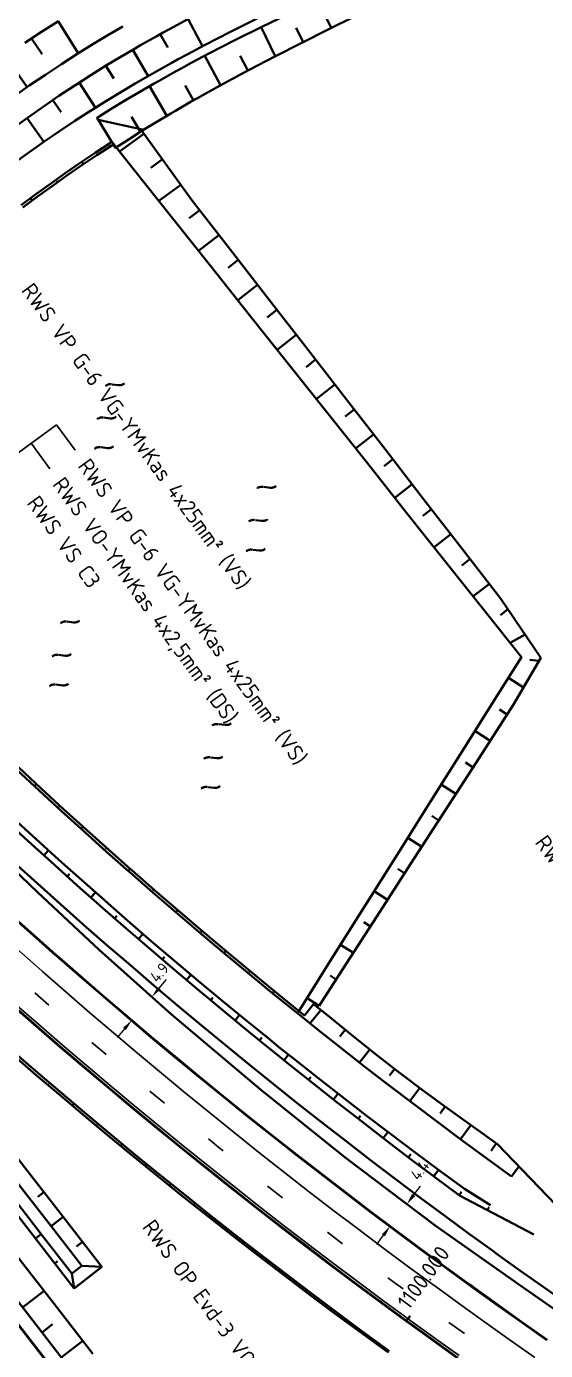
# Model space of a CAD drawing. Header units: metres. Extents: x 134219 to 139178, y 438661 to 444352.
# Drawn here: x 135364.9 to 135447.2, y 443251 to 443461 of the extents above; entities that cross this region are included whole.
import ezdxf
from ezdxf.enums import TextEntityAlignment as Align

# ---------------------------------------------------------------- set-up
doc = ezdxf.new("R2010")
doc.units = ezdxf.units.M
doc.linetypes.add('13strp', pattern=[4, 1, -3])
doc.linetypes.add('39strp', pattern=[12, 3, -9])
doc.layers.get('DEFPOINTS').update_dxf_attribs({"color": 193})
for name, color, linetype, lineweight in [('N-WE-KL-ET_LS_OV_KABEL-G', 10, 'KL-LS-OV-N', 35), ('N-WE-KL-ET_LS_OV_KABEL-M', 7, 'Continuous', 18), ('N-WE-KL-ET_LS_OV_KABEL-T25', 7, 'Continuous', 25), ('Utd-ondergr-nw', 8, '13strp', 35), ('X-XX-AL-AANPIJLING-S', 7, 'Continuous', 25)]:
    doc.layers.add(name, color=color, linetype=linetype, lineweight=lineweight)
doc.layers.add('Utd-weg-nw', color=8, linetype='Continuous')
doc.styles.add('alm a2ee v011$0$rtw_iso', font='NLCS-ISO.ttf')
doc.styles.add('NLCS-ISO', font='NLCS-ISO.ttf')
doc.styles.add('NLCS_18', font='NLCS-ISO.ttf', dxfattribs={"height": 1.8})
doc.linetypes.add('KL-LS-OV-N', pattern='A,4,-1,[103,NLCS.SHX,S=0.75,R=0,X=0,Y=0],-1,4,-1.5,["0V",Standard,S=1,R=0,X=0,Y=-0.5],-3', length=14.5)
doc.dimstyles.new('NLCS_t18_pijl_Dimension_l3_h1', dxfattribs={"dimtxt": 1.8, "dimasz": 1.8, "dimexe": 2, "dimexo": 2, "dimgap": 0.7, "dimtad": 1, "dimdec": 1, "dimzin": 0, "dimdsep": 46, "dimtxsty": 'NLCS_18', "dimcen": 2.5, "dimdle": 2, "dimclrd": 256, "dimclre": 256, "dimclrt": 256, "dimadec": 1, "dimazin": 0, "dimtfac": 1, "dimtdec": 1, "dimtofl": 0, "dimtmove": 1, "dimatfit": 0, "dimfxl": 0, "dimtolj": 1, "dimtzin": 0, "dimlwd": 18, "dimlwe": 18, "dimarcsym": 0})

# ---------------------------------------------------------------- blocks, each defined once
blk = doc.blocks.new('Dwm A2 aanvulling$0$A$C32883349')
at = {"layer": 'Utd-ondergr-nw'}
blk.add_line((-1.82, 0.37), (-2.44, 1.31), dxfattribs=at)
for centre, start, end in [((-3.53, 0.59), 33.3445, 123.3445), ((-0.72, 1.1), 213.3445, 303.3445)]:
    blk.add_arc(centre, 1.31, start, end, dxfattribs=at)
blk = doc.blocks.new('*D168')
at = {"layer": 'DEFPOINTS', "color": 0, "transparency": 16777216}
for p in [(135384.77, 443307.11), (135384.77, 443307.11), (135381.59, 443303.39)]:
    blk.add_point(p, dxfattribs=at)
at = {"layer": 'N-WE-KL-ET_LS_OV_KABEL-M', "linetype": 'Continuous', "lineweight": 18, "transparency": 16777216}
for p, q in [((135385.94, 443308.48), (135387.1, 443309.85)), ((135380.42, 443302.03), (135379.26, 443300.66))]:
    blk.add_line(p, q, dxfattribs=at)
at = {"layer": 'N-WE-KL-ET_LS_OV_KABEL-M', "lineweight": 18, "transparency": 16777216}
for p, q in [((135384.77, 443307.11), (135383.25, 443308.41)), ((135381.59, 443303.39), (135383.11, 443302.1))]:
    blk.add_line(p, q, dxfattribs=at)
at = {"layer": 'N-WE-KL-ET_LS_OV_KABEL-M', "transparency": 16777216}
for points in [[(135385.71, 443308.67), (135386.16, 443308.28), (135384.77, 443307.11)], [(135380.2, 443302.22), (135380.65, 443301.83), (135381.59, 443303.39)]]:
    blk.add_solid(points, dxfattribs=at)
at = {"layer": 'N-WE-KL-ET_LS_OV_KABEL-M', "transparency": 16777216, "insert": (135385.96, 443310.97), "char_height": 1.8, "attachment_point": 5, "rotation": 49.5048, "style": 'NLCS_18'}
blk.add_mtext('\\A1;4.9', dxfattribs=at)
blk = doc.blocks.new('*D169')
at = {"layer": 'DEFPOINTS', "color": 0, "transparency": 16777216}
for p in [(135425.23, 443274.25), (135425.23, 443274.25), (135422.59, 443270.75)]:
    blk.add_point(p, dxfattribs=at)
at = {"layer": 'N-WE-KL-ET_LS_OV_KABEL-M', "lineweight": 18, "transparency": 16777216}
for p, q in [((135425.23, 443274.25), (135423.63, 443275.45)), ((135422.59, 443270.75), (135420.99, 443271.95))]:
    blk.add_line(p, q, dxfattribs=at)
at = {"layer": 'N-WE-KL-ET_LS_OV_KABEL-M', "linetype": 'Continuous', "lineweight": 18, "transparency": 16777216}
for p, q in [((135426.31, 443275.68), (135427.39, 443277.12)), ((135421.5, 443269.31), (135420.42, 443267.87))]:
    blk.add_line(p, q, dxfattribs=at)
at = {"layer": 'N-WE-KL-ET_LS_OV_KABEL-M', "transparency": 16777216}
for points in [[(135426.07, 443275.87), (135426.55, 443275.5), (135425.23, 443274.25)], [(135421.26, 443269.49), (135421.74, 443269.13), (135422.59, 443270.75)]]:
    blk.add_solid(points, dxfattribs=at)
at = {"layer": 'N-WE-KL-ET_LS_OV_KABEL-M', "transparency": 16777216, "insert": (135427.29, 443279.63), "char_height": 1.8, "attachment_point": 5, "rotation": 52.9824, "style": 'NLCS_18'}
blk.add_mtext('\\A1;4.4', dxfattribs=at)

msp = doc.modelspace()

# ---------------------------------------------------------------- linework, layer by layer
at = {"layer": 'N-WE-KL-ET_LS_OV_KABEL-G', "flags": 128}
msp.add_lwpolyline([(135137.72, 443561.06), (135145.78, 443551.18), (135171.11, 443525.5), (135184.34, 443511.16), (135208.16, 443486.08), (135226.75, 443465.82), (135245.69, 443445.65), (135260.54, 443429.78), (135270.33, 443419.03), (135273.4, 443419.46), (135275.56, 443416.11), (135315.61, 443372.98), (135324.3, 443365.55), (135329.78, 443361.21), (135339.95, 443350.76), (135352.87, 443337.28), (135358.68, 443331.25), (135366.62, 443323.69), (135376.42, 443314.55), (135387.86, 443304.35), (135402.01, 443292.44), (135415.46, 443281.65), (135429.71, 443270.85), (135443.33, 443261.3), (135463.96, 443246.92), (135473.52, 443239.23), (135479.74, 443235.11), (135525.99, 443204.28), (135528.77, 443203.14), (135530.48, 443206.52)], dxfattribs=at)
at = {"layer": 'Utd-ondergr-nw', "color": 7, "linetype": 'Continuous'}
msp.add_line((135425.18, 443255.75), (135425.77, 443256.56), dxfattribs=at)
at = {"layer": 'Utd-ondergr-nw', "linetype": 'Continuous', "flags": 128}
for points in [[(135411.11, 443465.16), (135413.21, 443460.71)], [(135390.97, 443462.35), (135388.24, 443460.89), (135386.57, 443459.99), (135385.54, 443459.41), (135382.88, 443457.92), (135382.11, 443457.47), (135379.74, 443456.1), (135377.41, 443454.69), (135375.09, 443453.24), (135372.8, 443451.77), (135372.55, 443451.6), (135370.02, 443449.93), (135367.52, 443448.23), (135365.04, 443446.49), (135362.59, 443444.73)], [(135401.47, 443462.2), (135397.27, 443460.11), (135393.15, 443458), (135390.46, 443456.57), (135388.82, 443455.69), (135387.81, 443455.13), (135385.2, 443453.67), (135384.44, 443453.24), (135382.12, 443451.91), (135379.83, 443450.54), (135377.55, 443449.15), (135375.29, 443447.74), (135375.04, 443447.58), (135372.56, 443445.97), (135370.09, 443444.33), (135367.65, 443442.65), (135365.23, 443440.95), (135362.84, 443439.21)], [(135406.38, 443462.91), (135402.11, 443460.84), (135397.92, 443458.76), (135393.82, 443456.66), (135391.14, 443455.24), (135389.51, 443454.36), (135388.51, 443453.81), (135385.92, 443452.35), (135385.16, 443451.92), (135382.86, 443450.6), (135380.58, 443449.25), (135378.32, 443447.87), (135376.08, 443446.46), (135378.44, 443442.63), (135378.2, 443442.48), (135375.79, 443440.91), (135373.39, 443439.32), (135371.02, 443437.69), (135368.67, 443436.03), (135366.35, 443434.34), (135364.05, 443432.62)], [(135417.12, 443462.64), (135412.75, 443460.48), (135408.47, 443458.33), (135404.28, 443456.2), (135400.19, 443454.06), (135396.19, 443451.92), (135393.59, 443450.48), (135392.01, 443449.6), (135391.03, 443449.04), (135388.52, 443447.59), (135387.79, 443447.15), (135385.57, 443445.84), (135383.36, 443444.49), (135381.18, 443443.11), (135379.01, 443441.71), (135378.68, 443442.25), (135378.44, 443442.1), (135376.03, 443440.54), (135373.64, 443438.94), (135371.28, 443437.32), (135368.93, 443435.66), (135366.61, 443433.98), (135364.31, 443432.26)], [(135392.79, 443457.81), (135390.51, 443462.11)], [(135380.18, 443460.97), (135377.77, 443459.58), (135375.39, 443458.14), (135373.03, 443456.67), (135370.44, 443455), (135367.87, 443453.3), (135365.32, 443451.57), (135362.8, 443449.8)], [(135369.94, 443461.81), (135367.28, 443460.1), (135364.63, 443458.36)], [(135373.09, 443456.7), (135369.88, 443461.77)], [(135402.1, 443460.84), (135404.36, 443456.23)], [(135407.68, 443460.75), (135408.77, 443458.48)], [(135367.34, 443456.55), (135365.69, 443459.05)], [(135387.29, 443457.61), (135386.11, 443459.73)], [(135364.96, 443451.32), (135361.55, 443456.25)], [(135384.17, 443453.08), (135381.76, 443457.27)], [(135393.18, 443456.32), (135395.65, 443451.62)], [(135398.8, 443456.28), (135399.98, 443453.95)], [(135378.72, 443452.68), (135377.46, 443454.72)], [(135375.81, 443448.06), (135373.24, 443452.05)], [(135390.07, 443451.59), (135391.37, 443449.23)], [(135384.42, 443451.49), (135387.13, 443446.76)], [(135370.39, 443447.34), (135369.07, 443449.28)], [(135367.65, 443442.65), (135364.96, 443446.43)], [(135376.27, 443446.15), (135383.52, 443444.59)], [(135381.54, 443446.6), (135382.96, 443444.24)], [(135379.64, 443441.14), (135383.51, 443443.94)], [(135411.33, 443305.68), (135415.04, 443311.43), (135420.46, 443319.83), (135425.89, 443328.23), (135431.31, 443336.64), (135436.74, 443345.04), (135442.16, 443353.44), (135446.49, 443360.84), (135440.16, 443370.23), (135434.03, 443378.13), (135427.9, 443386.03), (135421.77, 443393.93), (135415.64, 443401.83), (135409.51, 443409.73), (135403.37, 443417.63), (135397.24, 443425.53), (135391.11, 443433.43), (135385.49, 443441.2), (135383.19, 443444.39)], [(135377.95, 443442.05), (135378.08, 443441.86)], [(135408.05, 443304.76), (135413.03, 443312.69), (135418.36, 443321.16), (135423.68, 443329.62), (135429, 443338.09), (135434.33, 443346.55), (135439.65, 443355.02), (135443.41, 443360.97), (135437.65, 443368.22), (135431.42, 443376.05), (135425.2, 443383.87), (135418.97, 443391.7), (135412.74, 443399.53), (135406.52, 443407.35), (135400.29, 443415.18), (135394.07, 443423), (135387.84, 443430.83), (135381.87, 443438.33), (135378.45, 443442.63)], [(135373.66, 443439.49), (135373.91, 443439.12)], [(135384.59, 443438.56), (135386.44, 443439.89)], [(135369.67, 443436.46), (135369.8, 443436.28)], [(135385.88, 443433.29), (135389.37, 443435.84)], [(135365.5, 443433.71), (135365.77, 443433.35)], [(135390.7, 443430.57), (135392.36, 443431.83)], [(135392.19, 443425.36), (135395.42, 443427.88)], [(135396.89, 443422.69), (135398.49, 443423.93)], [(135398.41, 443417.54), (135401.55, 443419.98)], [(135403.07, 443414.83), (135404.62, 443416.03)], [(135404.64, 443409.71), (135407.68, 443412.08)], [(135409.25, 443406.96), (135410.75, 443408.13)], [(135410.86, 443401.89), (135413.82, 443404.18)], [(135415.43, 443399.1), (135416.88, 443400.23)], [(135417.09, 443394.06), (135419.95, 443396.28)], [(135421.61, 443391.24), (135423.01, 443392.33)], [(135423.32, 443386.23), (135426.08, 443388.38)], [(135427.79, 443383.37), (135429.14, 443384.43)], [(135429.54, 443378.41), (135432.21, 443380.48)], [(135277.86, 443376.29), (135283.46, 443369.07), (135289.59, 443361.16), (135295.72, 443353.26), (135301.85, 443345.36), (135307.98, 443337.46), (135314.1, 443329.56), (135320.23, 443321.65), (135326.36, 443313.75), (135332.49, 443305.85), (135338.62, 443297.95), (135344.75, 443290.05), (135350.87, 443282.14), (135357, 443274.24), (135363.13, 443266.34), (135369.26, 443258.44), (135375.39, 443250.54)], [(135433.97, 443375.51), (135435.27, 443376.53)], [(135275.7, 443372.06), (135280.06, 443366.43), (135286.19, 443358.53), (135292.32, 443350.63), (135298.45, 443342.73), (135304.58, 443334.82), (135310.71, 443326.92), (135316.83, 443319.02), (135322.96, 443311.12), (135329.09, 443303.22), (135335.22, 443295.31), (135341.35, 443287.41), (135347.48, 443279.51), (135353.61, 443271.61), (135359.73, 443263.7), (135365.86, 443255.8), (135371.99, 443247.9)], [(135435.75, 443370.61), (135438.34, 443372.58)], [(135274.6, 443369.81), (135278.29, 443365.05), (135284.41, 443357.15), (135290.54, 443349.25), (135296.67, 443341.35), (135302.8, 443333.44), (135308.93, 443325.54), (135315.06, 443317.64), (135321.19, 443309.74), (135327.31, 443301.84), (135333.44, 443293.93), (135339.57, 443286.03), (135345.7, 443278.13), (135351.83, 443270.23), (135357.96, 443262.33), (135364.08, 443254.42), (135370.21, 443246.52)], [(135274.63, 443369.88), (135278.34, 443365.1), (135284.47, 443357.19), (135290.6, 443349.29), (135296.73, 443341.39), (135302.86, 443333.49), (135308.98, 443325.59), (135315.11, 443317.68), (135321.24, 443309.78), (135327.37, 443301.88), (135333.5, 443293.98), (135339.63, 443286.07), (135345.75, 443278.17), (135351.88, 443270.27), (135358.01, 443262.37), (135364.14, 443254.47), (135370.27, 443246.56)], [(135440.09, 443367.6), (135441.28, 443368.57)], [(135441.61, 443363.24), (135443.99, 443364.55)], [(135444.74, 443360.56), (135446.2, 443360.36)], [(135441.35, 443357.7), (135443.74, 443356.14)], [(135439.91, 443352.67), (135441.16, 443351.88)], [(135436.03, 443349.26), (135438.45, 443347.68)], [(135441.86, 443278.64), (135437.94, 443281.48), (135434.03, 443284.34), (135430.15, 443287.23), (135426.28, 443290.14), (135422.43, 443293.07), (135418.59, 443296.03), (135414.78, 443299.01), (135410.98, 443302.01), (135408.71, 443303.82), (135407.2, 443305.04), (135403.44, 443308.09), (135399.69, 443311.16), (135395.97, 443314.26), (135392.27, 443317.37), (135388.58, 443320.52), (135384.91, 443323.68), (135381.27, 443326.86), (135381.14, 443326.98), (135377.64, 443330.07), (135374.03, 443333.3), (135370.44, 443336.55), (135366.88, 443339.83), (135363.33, 443343.12)], [(135448.8, 443274.19), (135439.6, 443283.74), (135435.68, 443286.54), (135431.77, 443289.37), (135427.88, 443292.23), (135424, 443295.11), (135420.21, 443298.09), (135416.43, 443301.1), (135412.67, 443304.13), (135410.42, 443305.95), (135408.99, 443304.17), (135407.48, 443305.39), (135403.72, 443308.44), (135399.98, 443311.51), (135396.26, 443314.6), (135392.56, 443317.72), (135388.87, 443320.86), (135385.21, 443324.02), (135381.57, 443327.2), (135381.44, 443327.31), (135377.94, 443330.41), (135374.33, 443333.64), (135370.75, 443336.89), (135367.18, 443340.16), (135363.64, 443343.45)], [(135434.55, 443344.25), (135435.74, 443343.48)], [(135366.17, 443340.49), (135366.47, 443340.82)], [(135430.7, 443340.78), (135433.02, 443339.28)], [(135370, 443337.26), (135370.15, 443337.43)], [(135445.38, 443269.46), (135433.61, 443275.61), (135429.69, 443278.52), (135425.78, 443281.45), (135421.9, 443284.4), (135418.03, 443287.38), (135414.17, 443290.38), (135410.33, 443293.4), (135406.51, 443296.44), (135404.23, 443298.27), (135402.71, 443299.5), (135398.93, 443302.59), (135395.16, 443305.69), (135391.41, 443308.82), (135387.68, 443311.97), (135383.97, 443315.14), (135380.27, 443318.33), (135376.59, 443321.55), (135376.47, 443321.66), (135372.94, 443324.78), (135369.3, 443328.04), (135365.68, 443331.31), (135362.07, 443334.61)], [(135438.52, 443274.08), (135434.38, 443276.65), (135430.45, 443279.53), (135426.53, 443282.44), (135422.63, 443285.37), (135418.75, 443288.32), (135414.89, 443291.3), (135411.05, 443294.3), (135407.23, 443297.33), (135404.94, 443299.15), (135403.42, 443300.38), (135399.63, 443303.45), (135395.86, 443306.54), (135392.11, 443309.66), (135388.38, 443312.8), (135384.67, 443315.96), (135380.98, 443319.15), (135377.31, 443322.36), (135377.18, 443322.47), (135373.65, 443325.59), (135370.02, 443328.84), (135366.41, 443332.12), (135362.81, 443335.41)], [(135373.55, 443333.74), (135373.86, 443334.07)], [(135429.17, 443335.82), (135430.31, 443335.08)], [(135425.38, 443332.32), (135427.6, 443330.88)], [(135368.37, 443330.34), (135367.64, 443329.54)], [(135377.43, 443330.56), (135377.58, 443330.73)], [(135451.22, 443258.06), (135447.19, 443260.9), (135443.17, 443263.75), (135439.42, 443266.43), (135439.02, 443266.72), (135435.69, 443269.13), (135435.19, 443269.49), (135431.24, 443272.39), (135427.3, 443275.31), (135423.37, 443278.26), (135419.47, 443281.22), (135415.58, 443284.21), (135411.71, 443287.23), (135407.85, 443290.26), (135404.01, 443293.32), (135400.19, 443296.39), (135396.39, 443299.49), (135392.61, 443302.61), (135388.84, 443305.76), (135385.09, 443308.92), (135381.36, 443312.11), (135377.65, 443315.31), (135373.95, 443318.54), (135373.82, 443318.66), (135370.28, 443321.79), (135366.62, 443325.06), (135362.98, 443328.35)], [(135371.72, 443326.59), (135371.36, 443326.19)], [(135381.02, 443327.08), (135381.32, 443327.42)], [(135423.8, 443327.38), (135424.89, 443326.68)], [(135375.82, 443323.67), (135375.11, 443322.86)], [(135384.94, 443323.96), (135385.09, 443324.13)], [(135420.05, 443323.85), (135422.17, 443322.48)], [(135333.93, 443319.62), (135340.06, 443311.72), (135346.19, 443303.82), (135352.32, 443295.92), (135358.44, 443288.01), (135364.57, 443280.11), (135370.7, 443272.21), (135376.83, 443264.31)], [(135447.47, 443252.69), (135443.41, 443255.55), (135439.37, 443258.41), (135435.59, 443261.11), (135435.19, 443261.41), (135431.84, 443263.83), (135431.34, 443264.2), (135427.35, 443267.12), (135423.38, 443270.06), (135419.43, 443273.03), (135415.49, 443276.02), (135411.57, 443279.03), (135407.67, 443282.07), (135403.79, 443285.12), (135399.92, 443288.2), (135396.07, 443291.31), (135392.24, 443294.43), (135388.42, 443297.57), (135384.63, 443300.74), (135380.85, 443303.93), (135377.09, 443307.14), (135373.35, 443310.37), (135369.63, 443313.62), (135369.5, 443313.74), (135365.93, 443316.9), (135362.24, 443320.19)], [(135447.51, 443252.75), (135443.45, 443255.6), (135439.41, 443258.47), (135435.63, 443261.17), (135435.23, 443261.46), (135431.88, 443263.89), (135431.38, 443264.25), (135427.39, 443267.17), (135423.42, 443270.12), (135419.47, 443273.09), (135415.53, 443276.08), (135411.61, 443279.09), (135407.71, 443282.12), (135403.83, 443285.18), (135399.96, 443288.26), (135396.11, 443291.36), (135392.28, 443294.48), (135388.47, 443297.63), (135384.67, 443300.79), (135380.9, 443303.98), (135377.14, 443307.19), (135373.4, 443310.42), (135369.68, 443313.68), (135369.55, 443313.79), (135365.97, 443316.95), (135362.29, 443320.24)], [(135379.22, 443319.97), (135378.87, 443319.56)], [(135388.58, 443320.52), (135388.87, 443320.86)], [(135392.53, 443317.44), (135392.68, 443317.62)], [(135418.43, 443318.95), (135419.46, 443318.28)], [(135329.52, 443316.2), (135335.65, 443308.3), (135341.78, 443300.4), (135347.91, 443292.5), (135354.04, 443284.6), (135360.16, 443276.69), (135366.29, 443268.79), (135372.42, 443260.89)], [(135331.81, 443315.26), (135336.58, 443309.02), (135342.71, 443301.12), (135348.84, 443293.22), (135354.97, 443285.32), (135361.1, 443277.42), (135367.22, 443269.51), (135372.09, 443263.24)], [(135333.32, 443316.49), (135338.16, 443310.25), (135344.29, 443302.35), (135350.42, 443294.45), (135356.55, 443286.54), (135362.68, 443278.64), (135368.8, 443270.74), (135373.65, 443264.49)], [(135383.36, 443317.1), (135382.65, 443316.28)], [(135414.73, 443315.38), (135416.75, 443314.08)], [(135422.3, 443250.73), (135421.79, 443251.1), (135417.72, 443254.06), (135413.67, 443257.04), (135409.63, 443260.05), (135405.61, 443263.09), (135401.61, 443266.15), (135397.62, 443269.23), (135393.66, 443272.33), (135389.71, 443275.46), (135385.78, 443278.61), (135381.87, 443281.79), (135377.98, 443284.99), (135374.11, 443288.21), (135370.26, 443291.46), (135366.43, 443294.72), (135362.62, 443298.02), (135358.82, 443301.33), (135358.69, 443301.45), (135355.05, 443304.67), (135351.3, 443308.03), (135347.57, 443311.41), (135343.85, 443314.81)], [(135386.8, 443313.43), (135386.45, 443313.02)], [(135396.22, 443314.05), (135396.5, 443314.4)], [(135400.21, 443311.03), (135400.35, 443311.2)], [(135390.97, 443310.62), (135390.27, 443309.78)], [(135413.05, 443310.51), (135414.04, 443309.88)], [(135394.46, 443306.99), (135394.11, 443306.57)], [(135403.93, 443307.69), (135404.22, 443308.03)], [(135409.4, 443306.92), (135411.33, 443305.68)], [(135433.26, 443249.84), (135429.45, 443252.58), (135429.04, 443252.87), (135425.65, 443255.32), (135425.14, 443255.69), (135421.11, 443258.65), (135417.09, 443261.63), (135413.09, 443264.63), (135409.1, 443267.66), (135405.14, 443270.71), (135401.19, 443273.78), (135397.26, 443276.88), (135393.34, 443279.99), (135389.45, 443283.13), (135385.57, 443286.29), (135381.71, 443289.48), (135377.87, 443292.68), (135374.04, 443295.91), (135370.24, 443299.16), (135366.45, 443302.43), (135362.68, 443305.72)], [(135433.3, 443249.9), (135429.49, 443252.63), (135429.08, 443252.93), (135425.69, 443255.38), (135425.18, 443255.75), (135421.15, 443258.71), (135417.13, 443261.69), (135413.13, 443264.69), (135409.15, 443267.72), (135405.18, 443270.77), (135401.23, 443273.84), (135397.3, 443276.93), (135393.39, 443280.05), (135389.49, 443283.19), (135385.61, 443286.35), (135381.75, 443289.53), (135377.91, 443292.74), (135374.09, 443295.96), (135370.28, 443299.21), (135366.5, 443302.48), (135362.73, 443305.77)], [(135407.95, 443304.73), (135408.1, 443304.89)], [(135409.85, 443302.91), (135411.59, 443305)], [(135398.67, 443304.24), (135397.97, 443303.38)], [(135402.2, 443300.65), (135401.84, 443300.21)], [(135414.61, 443300.84), (135415.45, 443301.88)], [(135422.45, 443250.93), (135421.95, 443251.3), (135417.88, 443254.28), (135413.84, 443257.28), (135409.82, 443260.3), (135405.81, 443263.35), (135401.82, 443266.41), (135397.84, 443269.51), (135393.89, 443272.62), (135389.95, 443275.76), (135386.03, 443278.91), (135382.12, 443282.09), (135378.24, 443285.3), (135374.38, 443288.52), (135370.53, 443291.77), (135366.7, 443295.04), (135362.89, 443298.33)], [(135417.72, 443296.7), (135419.36, 443298.76)], [(135406.45, 443297.95), (135405.74, 443297.06)], [(135410.01, 443294.39), (135409.65, 443293.94)], [(135422.5, 443294.65), (135423.29, 443295.67)], [(135368.44, 443293.28), (135368.31, 443293.12)], [(135425.73, 443290.56), (135427.29, 443292.67)], [(135372.39, 443290.2), (135372.12, 443289.89)], [(135414.3, 443291.76), (135413.58, 443290.84)], [(135417.9, 443288.23), (135417.53, 443287.76)], [(135430.52, 443288.62), (135431.31, 443289.71)], [(135376.09, 443286.83), (135375.96, 443286.68)], [(135433.76, 443284.55), (135435.36, 443286.77)], [(135380.07, 443283.79), (135379.81, 443283.49)], [(135422.24, 443285.67), (135421.5, 443284.71)], [(135438.61, 443282.72), (135439.43, 443283.86)], [(135425.86, 443282.17), (135425.49, 443281.67)], [(135383.81, 443280.47), (135383.69, 443280.32)], [(135430.24, 443279.68), (135429.49, 443278.67)], [(135441.86, 443278.64), (135442.98, 443280.23)], [(135387.82, 443277.47), (135387.58, 443277.18)], [(135366.69, 443275.43), (135367.64, 443276.16)], [(135433.89, 443276.2), (135433.51, 443275.68)], [(135391.6, 443274.2), (135391.49, 443274.05)], [(135438.32, 443273.79), (135437.98, 443273.32)], [(135368.8, 443270.74), (135370.7, 443272.21)], [(135395.64, 443271.24), (135395.41, 443270.96)], [(135367.22, 443269.51), (135366.29, 443268.79)], [(135372.82, 443267.52), (135373.77, 443268.26)], [(135399.47, 443268.02), (135399.36, 443267.88)], [(135369.82, 443265.2), (135369.36, 443264.84)], [(135403.53, 443265.1), (135403.32, 443264.83)], [(135374.93, 443262.84), (135376.83, 443264.31)], [(135373.35, 443261.61), (135372.42, 443260.89)], [(135407.4, 443261.93), (135407.31, 443261.81)], [(135367.67, 443260.49), (135364.27, 443257.85)], [(135411.49, 443259.05), (135411.31, 443258.8)], [(135369.03, 443255.22), (135367.34, 443253.9)], [(135415.41, 443255.94), (135415.32, 443255.82)], [(135373.8, 443252.59), (135370.4, 443249.95)], [(135419.52, 443253.08), (135419.36, 443252.87)]]:
    msp.add_lwpolyline(points, dxfattribs=at)
msp.add_lwpolyline([(135372.42, 443260.89), (135376.83, 443264.31), (135373.65, 443264.49), (135372.09, 443263.24)], close=True, dxfattribs=at)
at = {"layer": 'Utd-weg-nw', "linetype": '39strp', "flags": 128}
msp.add_lwpolyline([(135483.75, 443219.7), (135480.71, 443221.78), (135476.57, 443224.6), (135472.95, 443227.06), (135468.31, 443230.22), (135460.05, 443235.85), (135451.82, 443241.51), (135443.63, 443247.2), (135439.55, 443250.07), (135435.48, 443252.96), (135431.68, 443255.68), (135431.27, 443255.97), (135427.9, 443258.41), (135427.39, 443258.78), (135423.37, 443261.73), (135419.37, 443264.69), (135415.39, 443267.68), (135411.42, 443270.7), (135407.47, 443273.73), (135403.54, 443276.79), (135399.63, 443279.87), (135395.73, 443282.97), (135391.85, 443286.1), (135387.99, 443289.25), (135384.15, 443292.42), (135380.32, 443295.61), (135376.52, 443298.82), (135372.73, 443302.06), (135368.96, 443305.31), (135365.21, 443308.59), (135365.08, 443308.71), (135361.47, 443311.89), (135357.76, 443315.21), (135354.07, 443318.55), (135350.39, 443321.92), (135346.74, 443325.3), (135343.1, 443328.7), (135339.48, 443332.13), (135335.89, 443335.57), (135332.31, 443339.04), (135328.75, 443342.53), (135325.21, 443346.04), (135321.7, 443349.56), (135318.2, 443353.11), (135317.63, 443353.69), (135314.72, 443356.68), (135314.06, 443357.36), (135310.93, 443360.61), (135307.82, 443363.87), (135304.4, 443367.5), (135300.99, 443371.14), (135297.6, 443374.79), (135294.21, 443378.46), (135290.83, 443382.13), (135287.46, 443385.82), (135284.84, 443388.7)], dxfattribs=at)
at = {"layer": 'Utd-weg-nw', "linetype": 'Continuous', "flags": 128}
for points in [[(135445.55, 443249.95), (135441.48, 443252.81), (135437.42, 443255.68), (135433.64, 443258.4), (135433.23, 443258.69), (135429.87, 443261.12), (135429.36, 443261.49), (135425.36, 443264.42), (135421.38, 443267.38), (135417.41, 443270.36), (135413.46, 443273.36), (135409.52, 443276.38), (135405.61, 443279.43), (135401.71, 443282.5), (135397.82, 443285.59), (135393.96, 443288.7), (135390.11, 443291.84), (135386.29, 443295), (135382.48, 443298.17), (135378.68, 443301.38), (135374.91, 443304.6), (135371.15, 443307.84), (135367.42, 443311.11), (135367.29, 443311.22), (135363.7, 443314.39)], [(135433.53, 443250.23), (135429.72, 443252.96), (135429.31, 443253.25), (135425.92, 443255.7), (135425.42, 443256.07), (135421.39, 443259.03), (135417.37, 443262.01), (135413.37, 443265.01), (135409.39, 443268.03), (135405.42, 443271.08), (135401.48, 443274.15), (135397.55, 443277.25), (135393.64, 443280.36), (135389.74, 443283.5), (135385.87, 443286.66), (135382.01, 443289.84), (135378.17, 443293.04), (135374.35, 443296.27), (135370.54, 443299.52), (135366.76, 443302.78), (135362.99, 443306.07)]]:
    msp.add_lwpolyline(points, dxfattribs=at)
at = {"layer": 'X-XX-AL-AANPIJLING-S'}
for p, q in [((135369.66, 443397.82), (135324.81, 443365.15)), ((135372.61, 443393.78), (135369.66, 443397.82)), ((135368.57, 443390.83), (135365.62, 443394.87))]:
    msp.add_line(p, q, dxfattribs=at)

# ---------------------------------------------------------------- block references
at = {"layer": 'Utd-ondergr-nw', "linetype": 'Continuous', "rotation": 49.35098364402291}
for p in [(135380.95, 443405.23), (135379.61, 443399.95), (135379.21, 443395.25), (135405, 443388.97), (135403.66, 443383.7), (135403.26, 443379), (135373.81, 443367.61), (135372.48, 443362.33), (135372.07, 443357.63), (135397.86, 443351.35), (135396.53, 443346.08), (135396.12, 443341.38)]:
    msp.add_blockref('Dwm A2 aanvulling$0$A$C32883349', p, dxfattribs=at)

# ---------------------------------------------------------------- texts
at = {"layer": 'N-WE-KL-ET_LS_OV_KABEL-T25', "style": 'NLCS-ISO'}
for s, p in [('RWS VP G-6 VG-YMvKas 4x25mm² (VS)', (135364.94, 443419.81)), ('RWS VP G-6 VG-YMvKas 4x25mm² (VS)', (135373.91, 443391.99)), ('RWS VO-YMvKas 4x2,5mm² (DS)', (135369.87, 443389.05)), ('RWS VS C3', (135365.82, 443386.1))]:
    msp.add_text(s, height=2.5, rotation=306.066, dxfattribs=at).set_placement(p, align=Align.MIDDLE_LEFT)
for s, p in [('RWS VP G-6 VG-YMvKas 4x25mm² (VS)', (135481.15, 443284.63)), ('RWS OP Evd-3 VO-YMvKas 4x4mm² (OP "U" gr. 14) (VS)', (135433.52, 443203.55))]:
    msp.add_text(s, height=2.5, rotation=306.066, dxfattribs=at).set_placement(p, align=Align.MIDDLE_RIGHT)
at = {"layer": 'Utd-ondergr-nw', "color": 7, "style": 'alm a2ee v011$0$rtw_iso'}
msp.add_text('1100.000', height=2.5, rotation=53.9249, dxfattribs=at).set_placement((135425.56, 443257.33))

# ---------------------------------------------------------------- dimensions: what is measured, and where the dimension line sits
at = {"layer": 'N-WE-KL-ET_LS_OV_KABEL-M'}
for base, p1, p2, angle, picture, middle in [((135384.77, 443307.11), (135381.59, 443303.39), (135384.77, 443307.11), 49.5048, '*D168', (135387.18, 443309.93)), ((135425.23, 443274.25), (135422.59, 443270.75), (135425.23, 443274.25), 52.9824, '*D169', (135428.56, 443278.67))]:
    dim = msp.add_linear_dim(base=base, p1=p1, p2=p2, angle=angle, dimstyle='NLCS_t18_pijl_Dimension_l3_h1', dxfattribs=at)
    dim.commit()
    dim.dimension.update_dxf_attribs({"geometry": picture, "text_midpoint": middle, "dimtype": 161})

doc.saveas('drawing.dxf')
